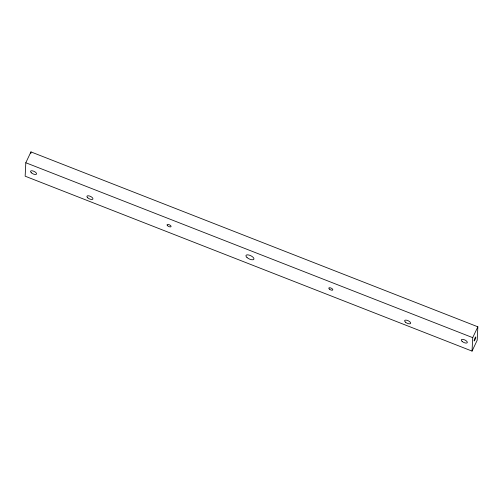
<?xml version="1.0" encoding="UTF-8"?>
<svg xmlns="http://www.w3.org/2000/svg" width="503" height="503" viewBox="0 0 503 503"><rect width="100%" height="100%" fill="white"/><g stroke="black" fill="none" stroke-linecap="round" stroke-linejoin="round"><path stroke-width="0.75" d="M25.81 162.746L25.15 176.188L472.047 351.1L477.19 340.254L477.85 326.812L30.953 151.9L25.81 162.746L472.707 337.651L472.047 351.1M30.878 153.396L30.953 151.9M472.707 337.651L477.85 326.812M247.017 257.555A4.389 1.805 25.4 0 0 253.814 259.341A4.389 1.805 25.4 0 0 248.985 255.052A4.389 1.805 25.4 0 0 247.017 257.555M329.295 289.036A2.194 0.899 25.4 0 0 332.722 290.011A2.194 0.899 25.4 0 0 330.421 287.861A2.194 0.899 25.4 0 0 329.295 289.036M167.48 225.671A2.194 0.899 25.4 0 0 170.938 226.734A2.194 0.899 25.4 0 0 168.763 224.583A2.194 0.899 25.4 0 0 167.48 225.671M31.362 172.806A3.288 1.352 25.4 0 0 36.461 174.145A3.288 1.352 25.4 0 0 32.84 170.926A3.288 1.352 25.4 0 0 31.362 172.806M462.112 341.399A3.288 1.352 25.4 0 0 467.205 342.732A3.288 1.352 25.4 0 0 463.584 339.519A3.288 1.352 25.4 0 0 462.112 341.399M87.742 197.811A3.288 1.352 25.4 0 0 92.835 199.144A3.288 1.352 25.4 0 0 89.213 195.931A3.288 1.352 25.4 0 0 87.742 197.811M405.449 322.159A3.288 1.352 25.4 0 0 410.549 323.492A3.288 1.352 25.4 0 0 406.927 320.279A3.288 1.352 25.4 0 0 405.449 322.159M474.681 340.349A2.194 0.34 -68.6 0 0 475.788 336.96A2.194 0.34 -68.6 0 0 474.373 339.55A2.194 0.34 -68.6 0 0 474.681 340.349"/></g></svg>
